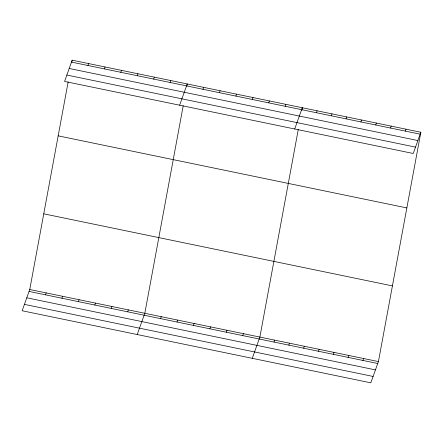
<?xml version="1.0" encoding="UTF-8"?>
<svg xmlns="http://www.w3.org/2000/svg" width="443" height="443" viewBox="0 0 443 443"><rect width="100%" height="100%" fill="white"/><g stroke="black" fill="none" stroke-linecap="round" stroke-linejoin="round"><path stroke-width="0.66" d="M420.85 132.247L413.241 153.494L64.573 81.418L72.181 60.17L420.85 132.247L378.427 361.582L370.819 382.83L22.15 310.753L29.759 289.506L68.161 81.889M71.816 62.147L72.181 60.17M183.225 105.672L144.817 313.29L137.214 334.537M186.874 85.931L187.239 83.954L179.631 105.201M298.283 129.456L259.88 337.073L252.272 358.321M301.816 110.373L302.303 107.743L294.695 128.991M87.924 65.498L88.617 63.57M104.365 68.892L105.052 66.965M120.801 72.292L121.493 70.365M45.507 294.833L46.194 292.901M137.236 75.692L137.928 73.765M61.942 298.228L62.635 296.301M153.677 79.087L154.363 77.16M78.378 301.628L79.07 299.701M170.112 82.487L170.804 80.56M94.819 305.022L95.505 303.095M111.254 308.422L111.946 306.495M202.988 89.281L203.68 87.354M127.689 311.822L128.381 309.89M219.423 92.681L220.116 90.754M235.864 96.076L236.551 94.149M160.565 318.617L161.258 316.69M252.3 99.476L252.992 97.549M177.006 322.017L177.693 320.084M268.735 102.876L269.427 100.943M193.441 325.411L194.134 323.484M285.176 106.27L285.862 104.343M209.877 328.811L210.569 326.884M226.318 332.206L227.004 330.279M316.429 112.732L317.122 110.805M242.753 335.606L243.445 333.679M331.248 115.795L331.94 113.868M346.066 118.857L346.758 116.93M274.007 342.068L274.699 340.141M360.884 121.925L361.577 119.992M288.825 345.13L289.517 343.203M375.703 124.987L376.395 123.06M303.643 348.192L304.335 346.265M390.521 128.049L391.213 126.122M318.462 351.255L319.154 349.328M405.339 131.111L406.032 129.184M333.28 354.317L333.972 352.39M348.104 357.385L348.791 355.452M362.922 360.447L363.609 358.52M71.489 62.098L420.158 134.174M69.208 68.477L417.876 140.553M66.854 75.044L415.523 147.12M58.183 135.851L406.851 207.928M43.757 213.825L392.426 285.901M29.759 289.506L378.427 361.582M29.066 291.433L377.741 363.509M26.785 297.807L375.454 369.883M24.431 304.38L373.106 376.456"/></g></svg>
